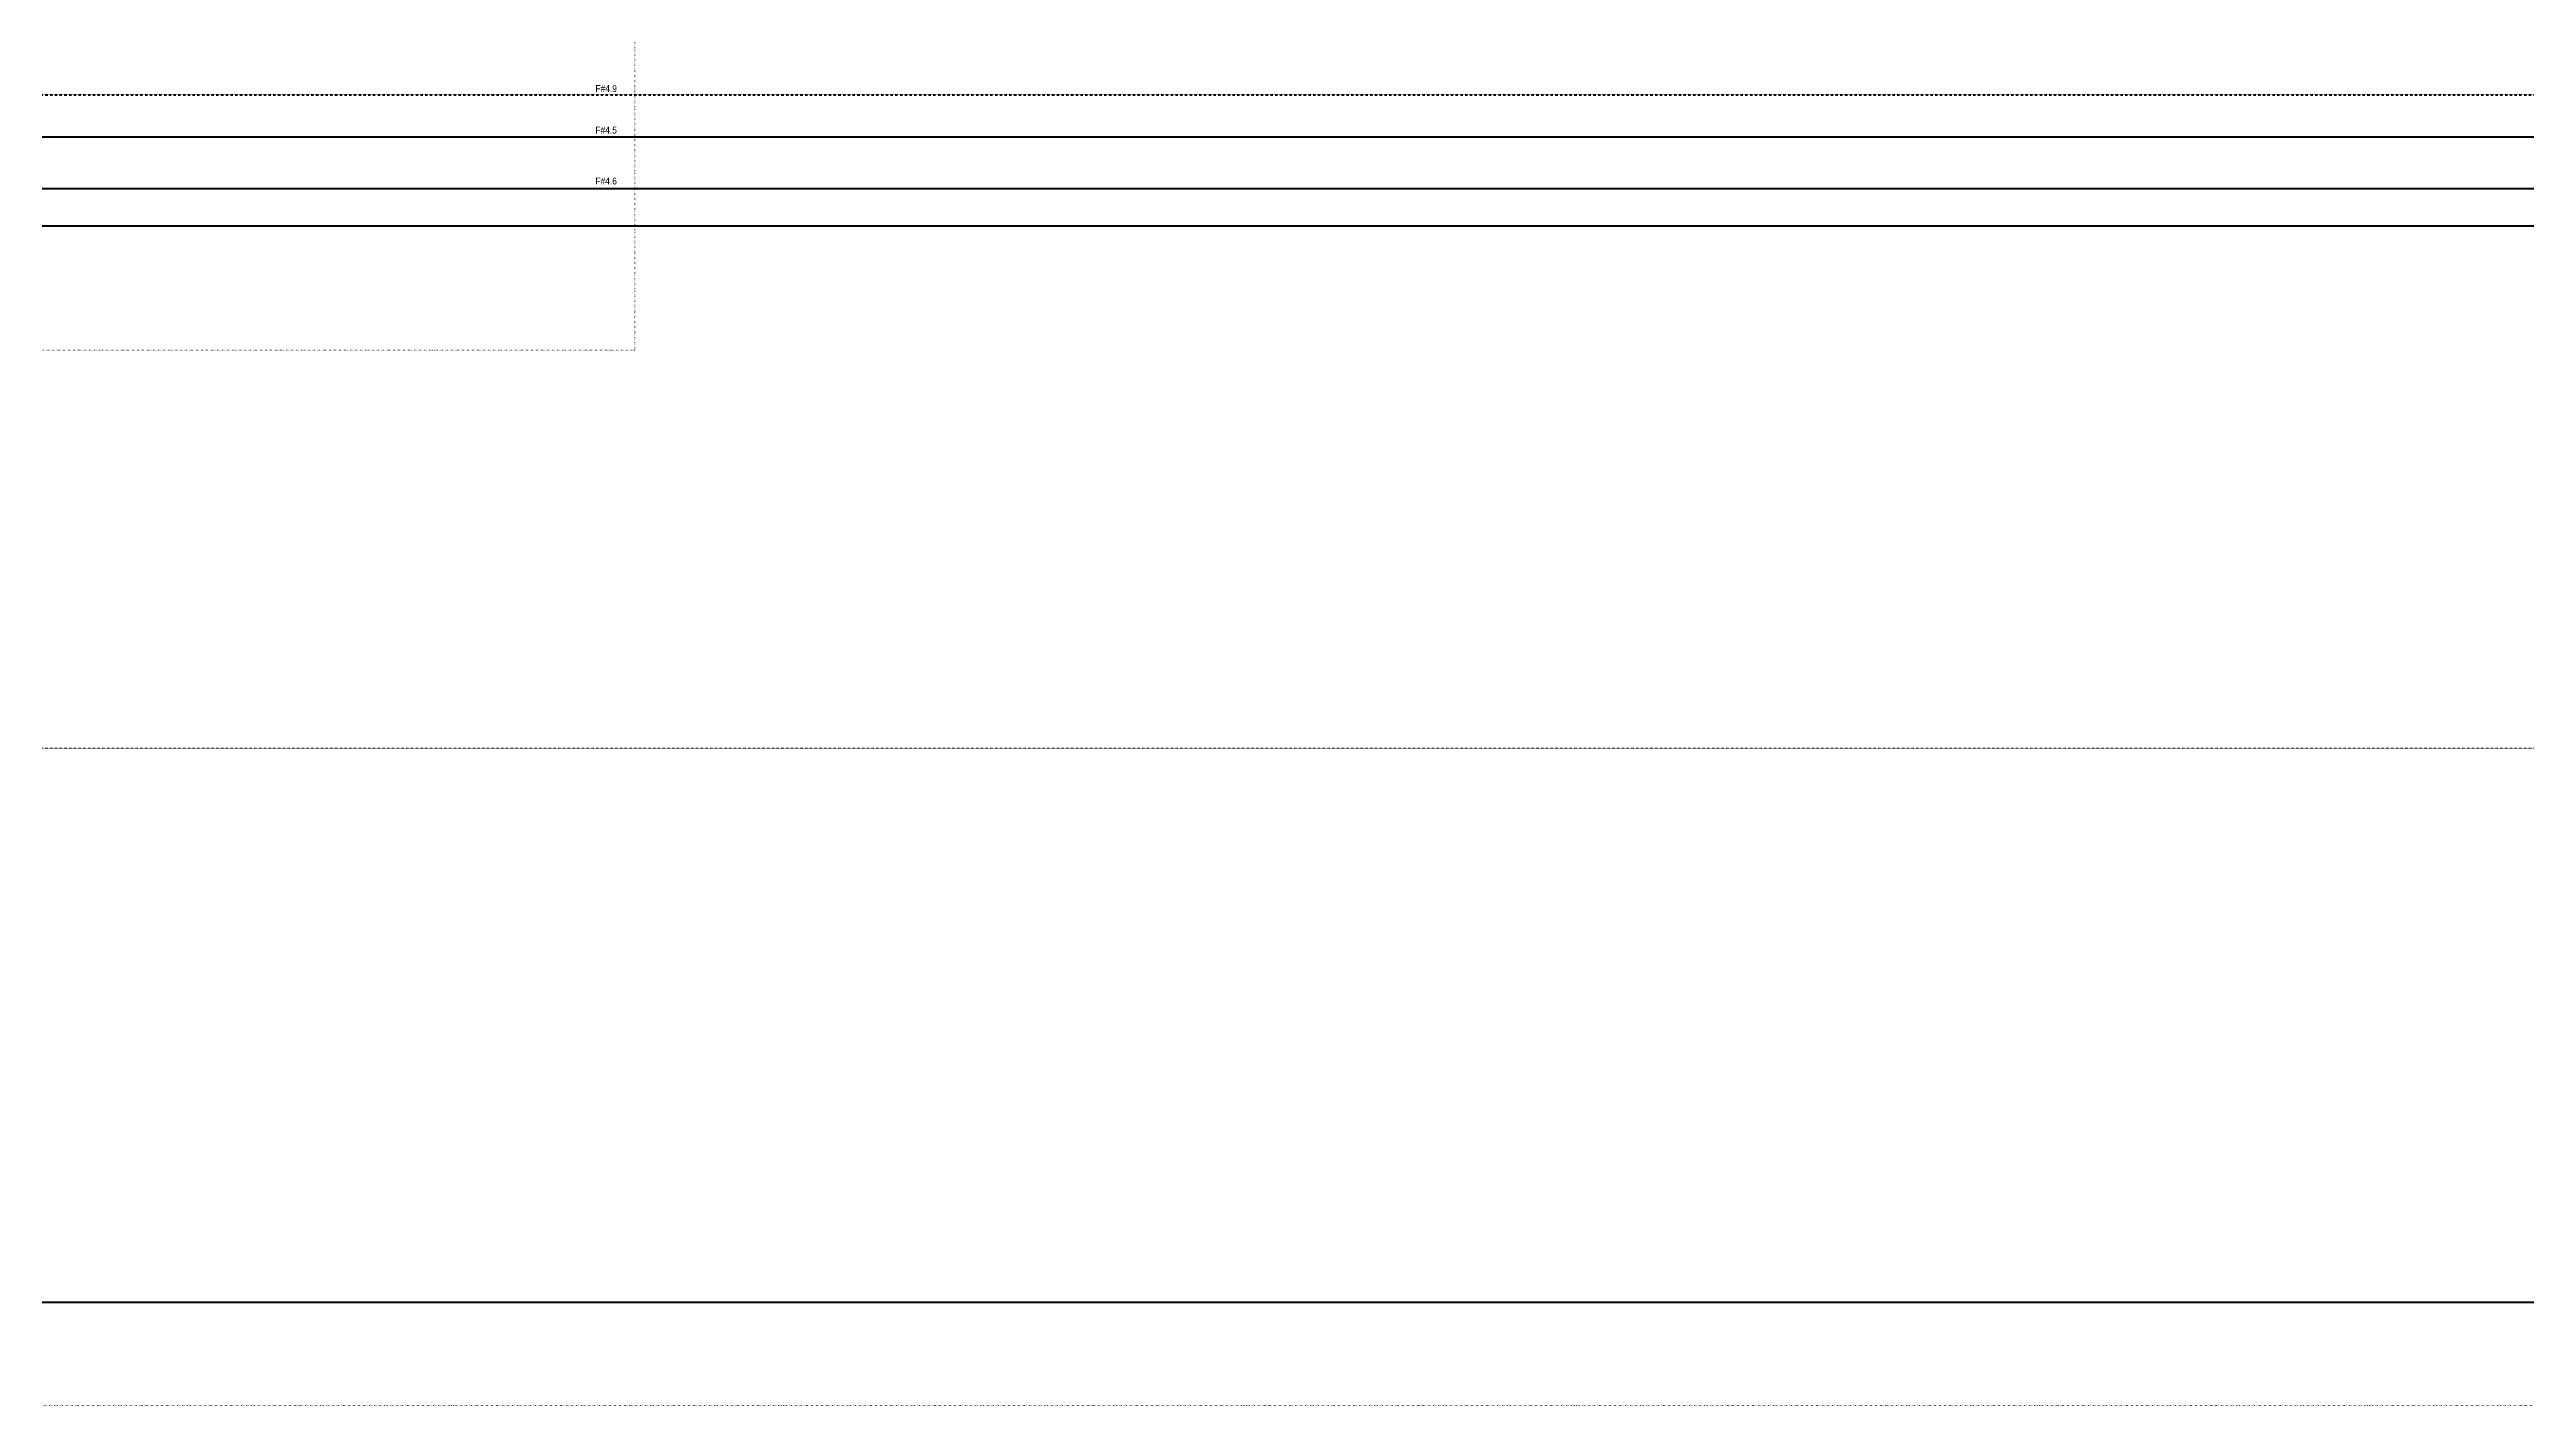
# Model space of a CAD drawing. Header units: metres. Extents: x 65984 to 144644, y -19036 to 23726.
# Drawn here: x 111579 to 112960, y 19332 to 20088 of the extents above; entities that cross this region are included whole.
import ezdxf
from ezdxf.enums import TextEntityAlignment as Align

# ---------------------------------------------------------------- set-up
doc = ezdxf.new("R2010")
doc.units = ezdxf.units.M
doc.header["$MEASUREMENT"] = 0
doc.linetypes.add('DGN Style 1', pattern=[0.6, 0, -0.6])
doc.linetypes.add('DGN Style 3', pattern=[0.013877, 0, -0.013877])
for name, color, linetype, lineweight in [('d_grid line', 7, 'DGN Style 1', 0), ('d_switch', 95, 'Continuous', 40), ('d_ug cable', 95, 'Continuous', 40), ('O H MAIN FEEDER', 4, 'Continuous', 100)]:
    doc.layers.add(name, color=color, linetype=linetype, lineweight=lineweight)
doc.styles.add('Style-ENGINEERING', font='ENGINEERING.shx')

msp = doc.modelspace()

# ---------------------------------------------------------------- linework, layer by layer
at = {"layer": 'd_grid line', "color": 7, "linetype": 'DGN Style 1', "lineweight": 0, "flags": 128}
for points in [[(133459.3, 19332.1), (133459.3, 22713), (107396.8, 22713), (107396.8, 19332.1)], [(111905.2, 19920.5), (111905.2, 20520.5), (110915.3, 20520.5), (110915.3, 19920.5)]]:
    msp.add_lwpolyline(points, close=True, dxfattribs=at)
at = {"layer": 'd_ug cable', "color": 1, "linetype": 'DGN Style 3', "lineweight": 0}
msp.add_line((107924.2, 19698.6), (144357.5, 19698.7), dxfattribs=at)
at = {"layer": 'd_ug cable', "color": 98, "linetype": 'DGN Style 3', "lineweight": 140, "flags": 128}
msp.add_lwpolyline([(110906.9, 20072.5), (110906.9, 20063), (113165, 20063), (113165, 19824.8), (115395.4, 19824.8)], dxfattribs=at)
at = {"layer": 'O H MAIN FEEDER', "color": 140, "lineweight": 211, "ltscale": 0.498271, "flags": 128}
msp.add_lwpolyline([(106943.9, 22834.8), (144644.1, 22834.8), (144644.1, 19389.5), (106943.9, 19389.5)], close=True, dxfattribs=at)
at = {"layer": 'O H MAIN FEEDER', "color": 5, "lineweight": 211, "ltscale": 30, "flags": 128}
msp.add_lwpolyline([(111246, 19990), (113139.2, 19990), (113139.2, 19808), (133226.2, 19808), (133226.2, 22351.2), (129774.4, 22351.2)], dxfattribs=at)
at = {"layer": 'O H MAIN FEEDER', "color": 191, "lineweight": 211, "ltscale": 0.498271, "flags": 128}
msp.add_lwpolyline([(111050.4, 20039.6), (113307.5, 20039.6), (113307.5, 19888.6), (115261.9, 19888.6)], dxfattribs=at)
at = {"layer": 'O H MAIN FEEDER', "color": 36, "lineweight": 211, "ltscale": 0.498271, "flags": 128}
msp.add_lwpolyline([(111145.1, 20010.7), (113290.1, 20010.7), (113290.1, 19878.7)], dxfattribs=at)

# ---------------------------------------------------------------- texts
at = {"layer": 'd_switch', "color": 2, "linetype": 'Continuous', "lineweight": 30, "style": 'Style-ENGINEERING', "width": 0.921053}
for s, p in [('F#4.9', (111883.2, 20068.4)), ('F#4.6', (111883.2, 20016.8))]:
    msp.add_text(s, height=3.8, dxfattribs=at).set_placement(p, align=Align.TOP_LEFT)
at = {"layer": 'd_switch', "color": 191, "linetype": 'Continuous', "lineweight": 30, "style": 'Style-ENGINEERING', "width": 0.921053}
msp.add_text('F#4.5', height=3.8, dxfattribs=at).set_placement((111883.2, 20045.2), align=Align.TOP_LEFT)

doc.saveas('drawing.dxf')
